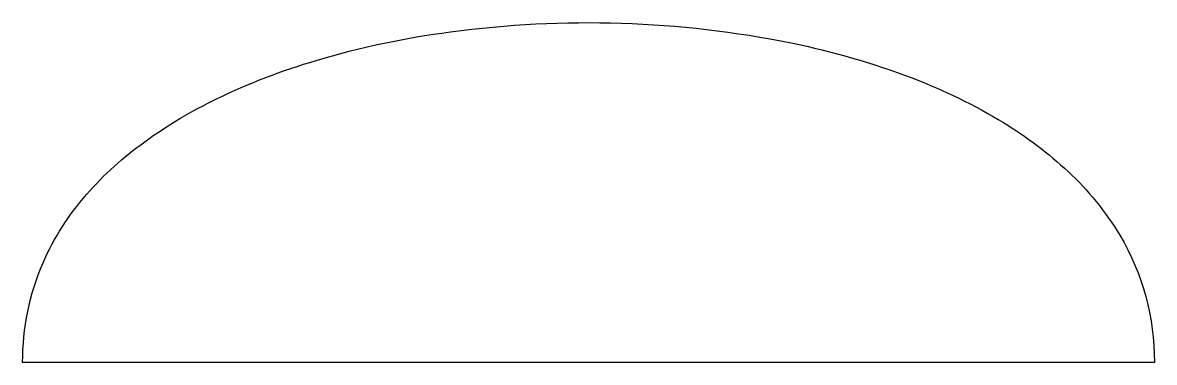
# Model space of a CAD drawing. Header units: millimetres. Extents: x 20 to 70, y 20 to 35.
import ezdxf

# ---------------------------------------------------------------- set-up
doc = ezdxf.new("R2010")
doc.units = ezdxf.units.MM
doc.layers.add('RGB_000000', color=7, linetype='Continuous', true_color=0x000000)

msp = doc.modelspace()

# ---------------------------------------------------------------- linework, layer by layer
at = {"layer": 'RGB_000000', "color": 7, "true_color": 0x000000}
msp.add_lwpolyline([(20, 20, -0.10132), (20.9, 24.396, -0.078728), (22.822, 27.408, -0.059446), (25.392, 29.742, -0.046608), (28.596, 31.649, -0.042537), (32.963, 33.333, -0.040976), (38.899, 34.596, -0.083443), (53.961, 34.109, -0.03874), (59.294, 32.564, -0.043273), (63.342, 30.589, -0.048404), (66.192, 28.432, -0.067261), (68.477, 25.614, -0.135362), (70, 20)], format="xyb", close=True, dxfattribs=at)

doc.saveas('drawing.dxf')
